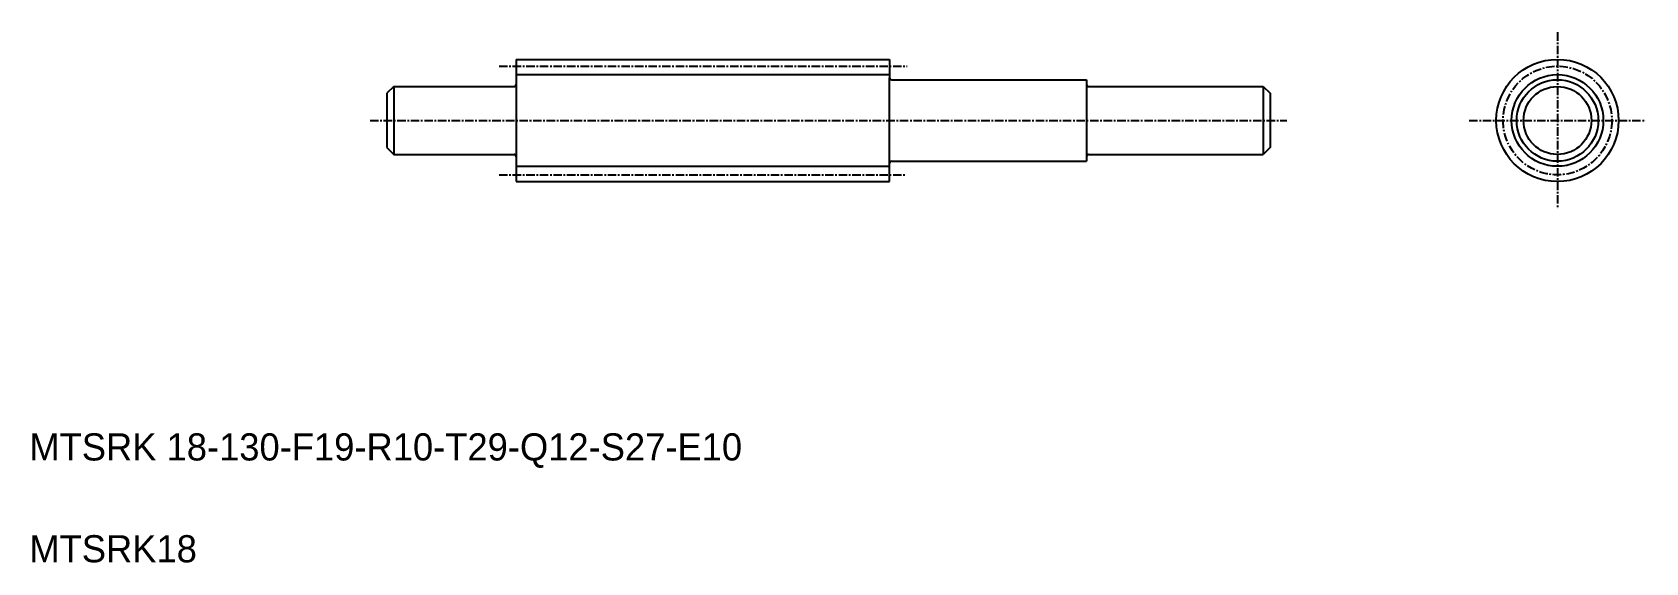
# Model space of a CAD drawing. Extents: x 23 to 260, y 53 to 132.
import ezdxf

# ---------------------------------------------------------------- set-up
doc = ezdxf.new("R2010")
doc.units = 0
doc.linetypes.add('CENTER', pattern=[2, 1.25, -0.25, 0.25, -0.25])
doc.layers.get('0').update_dxf_attribs({"linetype": 'CONTINUOUS'})
doc.layers.add('CENTER', color=1, linetype='CENTER')

msp = doc.modelspace()

# ---------------------------------------------------------------- linework, layer by layer
at = {"color": 7, "linetype": 'CONTINUOUS'}
for p, q in [((93.91, 127.55), (148.91, 127.55)), ((93.91, 127.55), (93.91, 124.85)), ((148.91, 127.55), (148.91, 124.85)), ((75.91, 123.55), (74.91, 122.55)), ((75.91, 123.55), (93.61, 123.55)), ((75.91, 123.55), (75.91, 113.55)), ((93.91, 124.85), (93.91, 112.25)), ((148.91, 112.25), (148.91, 124.85)), ((149.21, 124.55), (177.91, 124.55)), ((177.91, 124.55), (177.91, 112.55)), ((178.21, 123.55), (203.91, 123.55)), ((203.91, 123.55), (203.91, 113.55)), ((203.91, 123.55), (204.91, 122.55)), ((74.91, 122.55), (74.91, 114.55)), ((204.91, 122.55), (204.91, 114.55)), ((204.91, 120.55), (204.91, 120.55)), ((204.91, 118.55), (204.91, 118.55)), ((74.91, 114.55), (75.91, 113.55)), ((204.91, 114.55), (203.91, 113.55)), ((75.91, 113.55), (93.61, 113.55)), ((93.91, 112.25), (93.91, 109.55)), ((148.91, 109.55), (148.91, 112.25)), ((149.21, 112.55), (177.91, 112.55)), ((178.21, 113.55), (203.91, 113.55)), ((93.91, 109.55), (148.91, 109.55))]:
    msp.add_line(p, q, dxfattribs=at)
at = {"color": 3, "linetype": 'CONTINUOUS'}
for p, q in [((93.91, 125.3), (148.91, 125.3)), ((93.91, 111.8), (148.91, 111.8))]:
    msp.add_line(p, q, dxfattribs=at)
at = {"color": 7, "linetype": 'CONTINUOUS'}
for radius in [9, 6, 5]:
    msp.add_circle((247.23, 118.55), radius, dxfattribs=at)
at = {"color": 3, "linetype": 'CONTINUOUS'}
msp.add_circle((247.23, 118.55), 6.75, dxfattribs=at)
at = {"color": 7, "linetype": 'CONTINUOUS'}
for centre, start, end in [((93.61, 123.85), 270, 360), ((149.21, 124.85), 180, 270), ((178.21, 123.85), 180, 270), ((93.61, 113.25), 0, 90), ((149.21, 112.25), 90, 180), ((178.21, 113.25), 90, 180)]:
    msp.add_arc(centre, 0.3, start, end, dxfattribs=at)
at = {"layer": 'CENTER', "color": 1, "linetype": 'CENTER'}
for p, q in [((247.23, 131.55), (247.23, 105.55)), ((91.41, 126.55), (151.51, 126.55)), ((72.41, 118.55), (207.41, 118.55)), ((234.23, 118.55), (260.23, 118.55)), ((91.41, 110.55), (151.32, 110.55))]:
    msp.add_line(p, q, dxfattribs=at)
msp.add_circle((247.23, 118.55), 8, dxfattribs=at)

# ---------------------------------------------------------------- texts
at = {"color": 7, "linetype": 'CONTINUOUS'}
for s, p in [('MTSRK 18-130-F19-R10-T29-Q12-S27-E10', (22.25, 68.47)), ('MTSRK18', (22.25, 53.47))]:
    msp.add_text(s, height=4, dxfattribs=at).set_placement(p)

doc.saveas('drawing.dxf')
